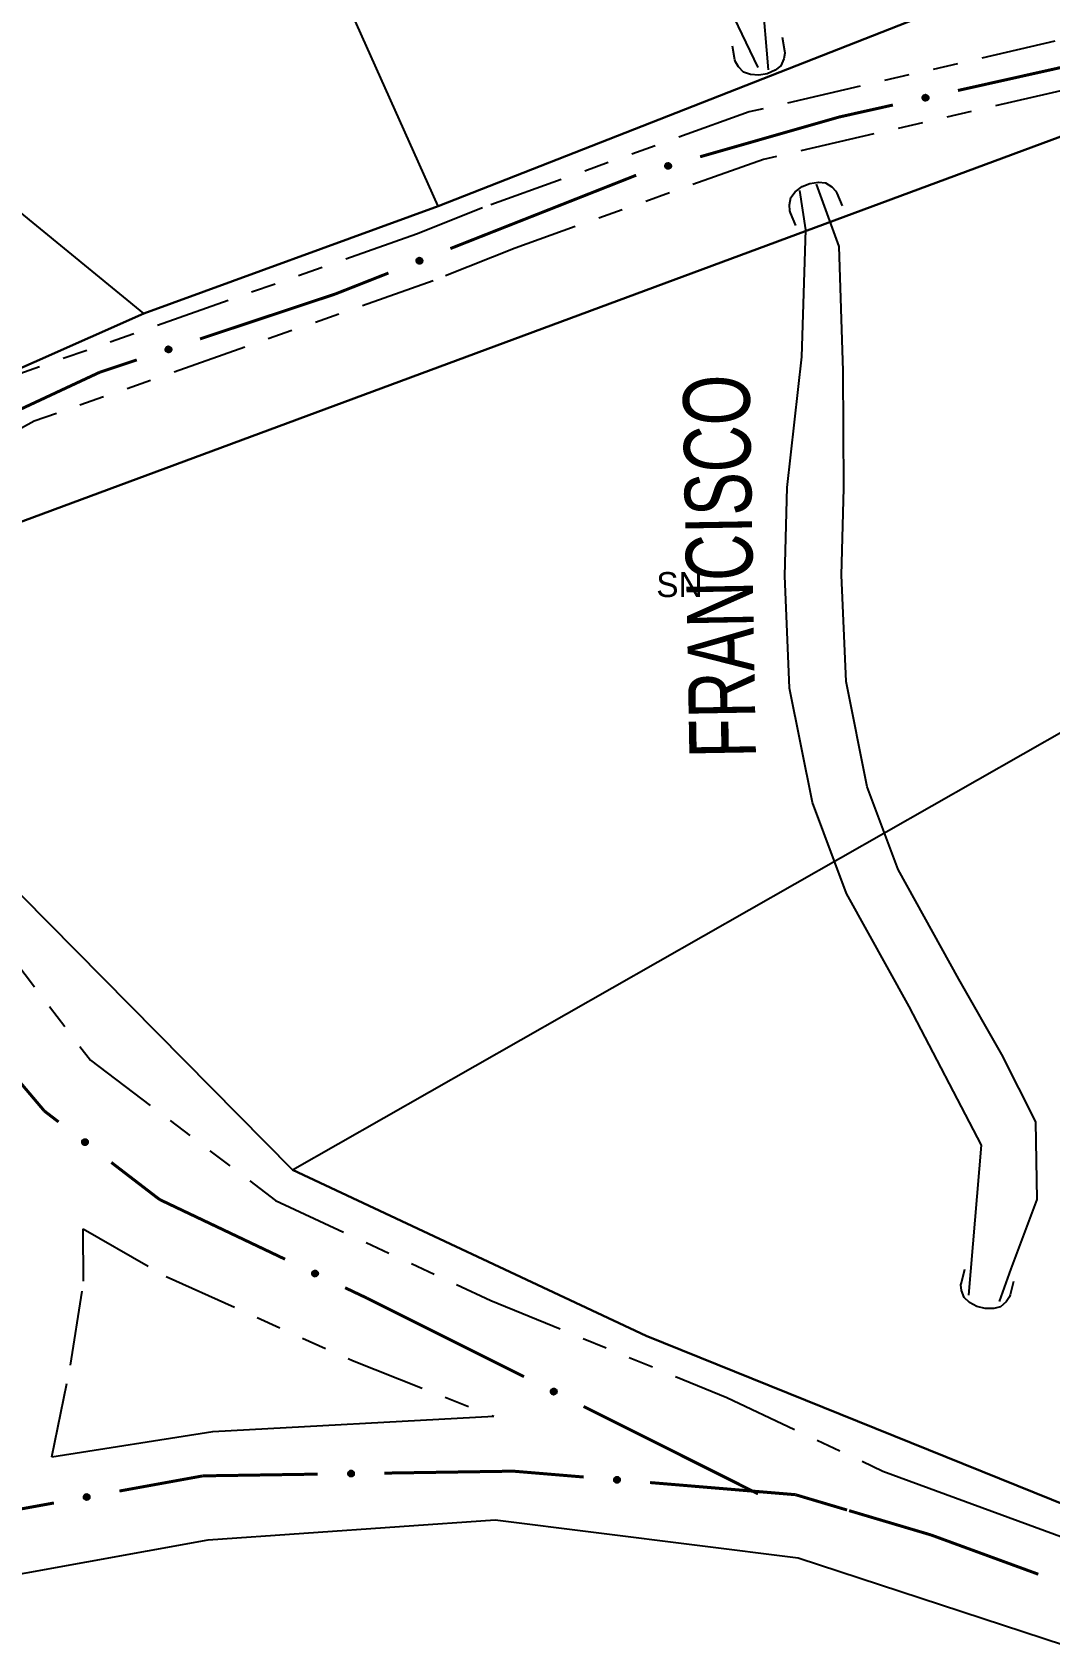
# Model space of a CAD drawing. Extents: x 207981 to 210201, y 4876477 to 4878908.
# Drawn here: x 208442.8 to 208503.9, y 4877543.8 to 4877640.5 of the extents above; entities that cross this region are included whole.
import ezdxf
from ezdxf.enums import TextEntityAlignment as Align

# ---------------------------------------------------------------- set-up
doc = ezdxf.new("R2010")
doc.units = 0
doc.header["$LTSCALE"] = 1.5
doc.header["$MEASUREMENT"] = 0
doc.linetypes.add('TRACO_25', pattern=[8, 3, -1, 1, -1, 1, -1])
for name, color, linetype in [('CD_MALHA_LOTES', 7, 'CONTINUOUS'), ('HD-CURSO-PERENE', 170, 'CONTINUOUS'), ('HD-TXT-PERENE', 170, 'CONTINUOUS'), ('RU-QUADRA', 210, 'CONTINUOUS'), ('SV-EIXO-ROD-ESTR', 7, 'CONTINUOUS'), ('SV-EIXO-RUA-N-PAV', 6, 'CONTINUOUS'), ('SV-EIXO-RUA-PAV', 20, 'CONTINUOUS'), ('SV-EST-MUNIC-PAV', 20, 'CONTINUOUS'), ('SV-PONTE-BUEIRO', 251, 'CONTINUOUS'), ('SV-RUA-NAO-PAV', 7, 'CONTINUOUS'), ('SV-RUA-PAVIM', 7, 'CONTINUOUS'), ('Th_NmrPort', 1, 'CONTINUOUS')]:
    doc.layers.add(name, color=color, linetype=linetype)
doc.styles.add('ARIAL', font='ARIAL.SHX')

# ---------------------------------------------------------------- blocks, each defined once
blk = doc.blocks.new('COD119', base_point=(208492.955786, 4877428.114273))
at = {"layer": 'SV-PONTE-BUEIRO'}
blk.add_lwpolyline([(208491.445786, 4877426.114273), (208491.445786, 4877426.947607), (208491.445786, 4877427.072607), (208491.57162, 4877427.40594), (208491.823286, 4877427.78094), (208492.200786, 4877427.989273), (208492.70412, 4877428.114273), (208493.207453, 4877428.114273), (208493.710786, 4877427.989273), (208494.088286, 4877427.78094), (208494.339953, 4877427.40594), (208494.465786, 4877427.072607), (208494.465786, 4877426.947607), (208494.465786, 4877426.114273)], dxfattribs=at)

msp = doc.modelspace()

# ---------------------------------------------------------------- linework, layer by layer
at = {"layer": 'CD_MALHA_LOTES', "linetype": 'Continuous', "flags": 128}
for points in [[(208467.17, 4877630.09), (208443.48, 4877682.94)], [(208449.48, 4877623.65), (208398.13, 4877665.7)], [(208500.97, 4877643.36), (208467.17, 4877630.09)], [(208425.87, 4877605.13), (208509.07, 4877635.94)], [(208467.17, 4877630.09), (208449.48, 4877623.65)], [(208449.48, 4877623.65), (208439.66, 4877619.3)], [(208458.4, 4877572.23), (208521.51, 4877608.13)], [(208458.4, 4877572.23), (208425.87, 4877605.13)], [(208563.44, 4877522.13), (208551.91, 4877530.11), (208524.21, 4877544.29), (208479.66, 4877562.25), (208458.4, 4877572.23)]]:
    msp.add_lwpolyline(points, dxfattribs=at)
at = {"layer": 'HD-CURSO-PERENE', "linetype": 'Continuous'}
for points in [[(208487.012223, 4877638.289724, 2.237028), (208486.637392, 4877642.787687, 2.237028), (208486.431262, 4877649.876282, 2.237028), (208484.888809, 4877659.478642, 2.237028), (208483.078345, 4877664.348758, 2.237028), (208482.931681, 4877671.156032, 2.237028), (208486.350329, 4877676.357474, 2.237028), (208488.244403, 4877681.224498, 2.237028), (208491.378656, 4877687.750842, 2.237028), (208494.900674, 4877692.477328, 2.237028), (208496.469706, 4877697.292367, 2.237028), (208497.404786, 4877703.305089, 2.237028), (208495.998433, 4877711.30634, 2.237028), (208491.209117, 4877716.208875, 2.237028), (208483.557323, 4877718.766673, 2.237028), (208478.64919, 4877722.742397, 2.237028), (208479.99039, 4877727.931536, 2.237028), (208484.520432, 4877731.662794, 2.237028), (208490.131705, 4877734.674586, 2.237028), (208496.443462, 4877737.740587, 2.237028), (208502.145613, 4877742.104534, 2.237028), (208507.19597, 4877746.614801, 2.237028)], [(208486.387506, 4877638.414667, 2.237028), (208484.013581, 4877643.412404, 2.237028)], [(208499.042189, 4877564.689464, 2.361965), (208499.811635, 4877573.715323, 2.361965), (208495.458999, 4877582.039082, 2.361965), (208491.699042, 4877588.824856, 2.361965), (208489.653698, 4877594.286485, 2.361965), (208488.277807, 4877601.140315, 2.361965), (208487.992774, 4877607.904151, 2.361965), (208488.133816, 4877613.196298, 2.361965), (208489.011317, 4877621.047533, 2.361965), (208489.261204, 4877628.669081, 2.361965), (208488.886374, 4877631.043006, 2.361965)], [(208500.886554, 4877564.320591, 2.361965), (208501.600724, 4877566.278859, 2.361965), (208503.148936, 4877570.434586, 2.361965), (208503.079618, 4877575.115887, 2.361965), (208501.03033, 4877579.153463, 2.361965), (208498.448029, 4877583.668178, 2.361965), (208494.798604, 4877590.254468, 2.361965), (208492.937397, 4877595.224403, 2.361965), (208491.667657, 4877601.549457, 2.361965), (208491.398755, 4877607.930498, 2.361965), (208491.538196, 4877613.162581, 2.361965), (208491.49011, 4877620.195708, 2.361965), (208491.260299, 4877627.669534, 2.361965), (208489.885921, 4877631.417836, 2.361965)]]:
    msp.add_polyline3d(points, dxfattribs=at)
at = {"layer": 'RU-QUADRA', "linetype": 'Continuous', "flags": 128}
msp.add_lwpolyline([(208508.32, 4877692.61), (208480.88, 4877684.81), (208443.48, 4877682.94), (208398.13, 4877665.7), (208389.74, 4877660.9), (208379.69, 4877655.58), (208371.22, 4877650.48), (208388.46, 4877635.64), (208419.12, 4877609.71), (208428.56, 4877614.2), (208439.66, 4877619.3), (208449.48, 4877623.65), (208467.17, 4877630.09), (208500.97, 4877643.36), (208530.95, 4877654.9)], dxfattribs=at)
msp.add_lwpolyline([(208618.18, 4877475.48), (208635.44, 4877477.11), (208648.18, 4877544.27), (208646.39, 4877555.96), (208641.59, 4877567.06), (208635.59, 4877580.62), (208624.35, 4877606.93), (208621.05, 4877614.28), (208588.82, 4877691.63), (208551.72, 4877661.8), (208538.22, 4877651.23), (208526.98, 4877642.39), (208516.26, 4877638.49), (208509.07, 4877635.94), (208425.87, 4877605.13), (208458.4, 4877572.23), (208479.66, 4877562.25), (208524.21, 4877544.29), (208551.91, 4877530.11), (208563.44, 4877522.13), (208579.84, 4877509.83)], close=True, dxfattribs=at)
at = {"layer": 'SV-EIXO-ROD-ESTR', "const_width": 0.18}
for points in [[(208496.779725, 4877550.297454), (208491.849611, 4877551.760987)], [(208497.584774, 4877550.002902), (208496.779725, 4877550.297454)], [(208503.219462, 4877547.941279), (208497.584774, 4877550.002902)]]:
    msp.add_lwpolyline(points, dxfattribs=at)
at = {"layer": 'SV-EIXO-RUA-N-PAV', "const_width": 0.18}
for points in [[(208505.662467, 4877638.662402), (208498.390898, 4877637.039563)], [(208491.558971, 4877635.514841), (208491.264776, 4877635.449184)], [(208494.48694, 4877636.168293), (208491.558971, 4877635.514841)], [(208491.264776, 4877635.449184), (208482.900895, 4877633.059503)], [(208479.058011, 4877631.951153), (208467.895466, 4877627.546883)], [(208464.174618, 4877626.078793), (208461.383981, 4877624.977726)], [(208461.383981, 4877624.977726), (208460.986369, 4877624.820845)], [(208460.986369, 4877624.820845), (208452.850181, 4877622.120625)], [(208446.835848, 4877620.124602), (208438.07931, 4877616.038218)], [(208447.1556, 4877620.23072), (208446.835848, 4877620.124602)], [(208449.053793, 4877620.860689), (208447.1556, 4877620.23072)], [(208436.436184, 4877584.093959), (208442.900355, 4877576.464117)], [(208442.900355, 4877576.464117), (208443.499044, 4877575.757468)], [(208443.499044, 4877575.757468), (208444.350757, 4877575.103474)], [(208447.523358, 4877572.66737), (208449.902808, 4877570.840292)], [(208449.902808, 4877570.840292), (208450.419823, 4877570.443299)], [(208450.419823, 4877570.443299), (208457.959796, 4877566.859945)], [(208461.572559, 4877565.142988), (208462.47575, 4877564.713749)], [(208462.47575, 4877564.713749), (208462.901942, 4877564.511203)], [(208462.901942, 4877564.511203), (208472.318585, 4877559.802881)], [(208475.896293, 4877558.014027), (208485.734993, 4877553.094677)], [(208485.734993, 4877553.094677), (208486.383155, 4877552.770596)]]:
    msp.add_lwpolyline(points, dxfattribs=at)
at = {"layer": 'SV-EIXO-RUA-N-PAV'}
for points in [[(208496.603127, 4877636.527787), (208496.577494, 4877636.486133), (208496.546947, 4877636.455576), (208496.514133, 4877636.437422), (208496.480954, 4877636.428942), (208496.446032, 4877636.424089), (208496.409745, 4877636.426964), (208496.370177, 4877636.439076), (208496.328212, 4877636.464496), (208496.298966, 4877636.497846), (208496.279447, 4877636.529064), (208496.268612, 4877636.563152), (208496.264466, 4877636.597156), (208496.268699, 4877636.63475), (208496.281365, 4877636.674729), (208496.307947, 4877636.716308), (208496.3381, 4877636.74606), (208496.3703, 4877636.762785), (208496.404639, 4877636.773461), (208496.44035, 4877636.777988), (208496.475955, 4877636.774961), (208496.516184, 4877636.762136), (208496.556874, 4877636.735356), (208496.586892, 4877636.70562), (208496.604065, 4877636.673663), (208496.613815, 4877636.63962), (208496.619108, 4877636.604653), (208496.617737, 4877636.568056), (208496.603127, 4877636.527787)], [(208481.146241, 4877632.443688), (208481.123097, 4877632.400602), (208481.094396, 4877632.368305), (208481.062704, 4877632.348257), (208481.030079, 4877632.337844), (208480.995503, 4877632.330949), (208480.959109, 4877632.33169), (208480.918898, 4877632.341459), (208480.875515, 4877632.364372), (208480.844361, 4877632.395948), (208480.823044, 4877632.425967), (208480.810227, 4877632.459361), (208480.804093, 4877632.493062), (208480.806112, 4877632.530841), (208480.81641, 4877632.571494), (208480.840505, 4877632.61456), (208480.868861, 4877632.646031), (208480.900024, 4877632.664617), (208480.933677, 4877632.67729), (208480.969061, 4877632.683906), (208481.004782, 4877632.682973), (208481.045695, 4877632.672531), (208481.087886, 4877632.648185), (208481.119597, 4877632.620262), (208481.138616, 4877632.589369), (208481.150347, 4877632.555956), (208481.157683, 4877632.52136), (208481.158462, 4877632.484745), (208481.146241, 4877632.443688)], [(208466.209097, 4877626.763174), (208466.190258, 4877626.71804), (208466.164837, 4877626.683101), (208466.135247, 4877626.660063), (208466.103791, 4877626.646524), (208466.07005, 4877626.636296), (208466.033757, 4877626.63349), (208465.992786, 4877626.639298), (208465.947378, 4877626.657879), (208465.913299, 4877626.686272), (208465.88916, 4877626.714073), (208465.873153, 4877626.746061), (208465.863767, 4877626.779005), (208465.862099, 4877626.8168), (208465.86839, 4877626.858263), (208465.888179, 4877626.903471), (208465.913336, 4877626.937552), (208465.942541, 4877626.959084), (208465.974801, 4877626.974973), (208466.009373, 4877626.985002), (208466.045015, 4877626.987551), (208466.08675, 4877626.981141), (208466.131111, 4877626.961019), (208466.16539, 4877626.936316), (208466.187326, 4877626.90742), (208466.202254, 4877626.875308), (208466.212923, 4877626.841591), (208466.217263, 4877626.805226), (208466.209097, 4877626.763174)], [(208451.123028, 4877621.431437), (208451.101719, 4877621.387414), (208451.074404, 4877621.353936), (208451.043585, 4877621.332571), (208451.011428, 4877621.320793), (208450.977173, 4877621.312448), (208450.94078, 4877621.311655), (208450.900193, 4877621.319721), (208450.855883, 4877621.340786), (208450.823427, 4877621.371022), (208450.800864, 4877621.400116), (208450.786651, 4877621.43294), (208450.779103, 4877621.466353), (208450.779529, 4877621.504183), (208450.788105, 4877621.545234), (208450.810365, 4877621.589278), (208450.837369, 4877621.621915), (208450.867721, 4877621.641798), (208450.900811, 4877621.655877), (208450.935885, 4877621.663977), (208450.971613, 4877621.66455), (208451.01293, 4877621.655841), (208451.056109, 4877621.633294), (208451.088969, 4877621.606732), (208451.109272, 4877621.576667), (208451.1224, 4877621.543778), (208451.131187, 4877621.509522), (208451.133508, 4877621.472972), (208451.123028, 4877621.431437)], [(208445.890139, 4877574.060238), (208445.938536, 4877574.067292), (208445.981573, 4877574.063458), (208446.016548, 4877574.049929), (208446.044337, 4877574.029915), (208446.070461, 4877574.006237), (208446.091532, 4877573.976555), (208446.107621, 4877573.93843), (208446.115038, 4877573.889931), (208446.108213, 4877573.846101), (208446.096783, 4877573.811102), (208446.077582, 4877573.780924), (208446.054156, 4877573.755932), (208446.022599, 4877573.735064), (208445.983804, 4877573.719137), (208445.934856, 4877573.712859), (208445.892689, 4877573.716907), (208445.859203, 4877573.730881), (208445.828986, 4877573.750377), (208445.802606, 4877573.774869), (208445.78209, 4877573.804126), (208445.766124, 4877573.843215), (208445.760568, 4877573.891609), (208445.764125, 4877573.933712), (208445.777626, 4877573.967385), (208445.797489, 4877573.996702), (208445.820919, 4877574.023192), (208445.849875, 4877574.045615), (208445.890139, 4877574.060238)], [(208459.683658, 4877566.162564), (208459.729501, 4877566.179606), (208459.772386, 4877566.184878), (208459.80942, 4877566.178981), (208459.840786, 4877566.165237), (208459.871293, 4877566.147561), (208459.898118, 4877566.122954), (208459.921841, 4877566.089049), (208459.939259, 4877566.043182), (208459.941773, 4877565.998896), (208459.937934, 4877565.962279), (208459.925485, 4877565.928746), (208459.907818, 4877565.899399), (208459.881336, 4877565.87238), (208459.846742, 4877565.848674), (208459.800197, 4877565.832275), (208459.758118, 4877565.827395), (208459.722447, 4877565.834039), (208459.688815, 4877565.846768), (208459.657887, 4877565.865187), (208459.631694, 4877565.889493), (208459.607889, 4877565.924367), (208459.592312, 4877565.970521), (208459.586965, 4877566.012434), (208459.593107, 4877566.048189), (208459.606384, 4877566.081018), (208459.623741, 4877566.111831), (208459.647353, 4877566.139826), (208459.683658, 4877566.162564)], [(208474.028157, 4877559.071169), (208474.074332, 4877559.087291), (208474.117313, 4877559.091705), (208474.154222, 4877559.085068), (208474.185308, 4877559.070699), (208474.215454, 4877559.052417), (208474.241782, 4877559.027279), (208474.264822, 4877558.992906), (208474.28132, 4877558.9467), (208474.282948, 4877558.902373), (208474.278377, 4877558.86584), (208474.265261, 4877558.832563), (208474.24701, 4877558.803574), (208474.219994, 4877558.77709), (208474.184932, 4877558.754081), (208474.138069, 4877558.738616), (208474.095901, 4877558.734578), (208474.06037, 4877558.741935), (208474.026999, 4877558.755333), (208473.996445, 4877558.774367), (208473.970744, 4877558.799191), (208473.947641, 4877558.834535), (208473.93299, 4877558.880991), (208473.928482, 4877558.923003), (208473.935338, 4877558.958628), (208473.949268, 4877558.991185), (208473.967237, 4877559.021644), (208473.991405, 4877559.049161), (208474.028157, 4877559.071169)]]:
    msp.add_lwpolyline(points, close=True, dxfattribs=at)
for points in [[(208496.586892, 4877636.70562), (208496.264466, 4877636.597156)], [(208496.604065, 4877636.673663), (208496.268612, 4877636.563152)], [(208496.556874, 4877636.735356), (208496.268699, 4877636.63475)], [(208496.591924, 4877636.689636), (208496.269375, 4877636.581301)], [(208496.569547, 4877636.720993), (208496.27097, 4877636.618007)], [(208496.60631, 4877636.656497), (208496.275177, 4877636.549042)], [(208496.533115, 4877636.746416), (208496.277892, 4877636.655902)], [(208496.613815, 4877636.63962), (208496.279447, 4877636.529064)], [(208496.516184, 4877636.762136), (208496.281365, 4877636.674729)], [(208496.613003, 4877636.620242), (208496.29445, 4877636.512798)], [(208496.619108, 4877636.604653), (208496.298966, 4877636.497846)], [(208496.491213, 4877636.765027), (208496.302126, 4877636.697661)], [(208496.475955, 4877636.774961), (208496.307947, 4877636.716308)], [(208496.613775, 4877636.585462), (208496.318159, 4877636.481739)], [(208496.617737, 4877636.568056), (208496.328212, 4877636.464496)], [(208496.454055, 4877636.774909), (208496.329179, 4877636.733059)], [(208496.44035, 4877636.777988), (208496.3381, 4877636.74606)], [(208496.60922, 4877636.549493), (208496.352224, 4877636.454389)], [(208496.603127, 4877636.527787), (208496.370177, 4877636.439076)], [(208496.588243, 4877636.505665), (208496.397087, 4877636.435042)], [(208496.577494, 4877636.486133), (208496.409745, 4877636.426964)], [(208496.560156, 4877636.468639), (208496.436314, 4877636.428417)], [(208496.546947, 4877636.455576), (208496.446032, 4877636.424089)], [(208481.119597, 4877632.620262), (208480.804093, 4877632.493062)], [(208481.087886, 4877632.648185), (208480.806112, 4877632.530841)], [(208481.10138, 4877632.634591), (208480.809361, 4877632.51426)], [(208481.125559, 4877632.604602), (208480.809924, 4877632.477523)], [(208481.138616, 4877632.589369), (208480.810227, 4877632.459361)], [(208481.063519, 4877632.657832), (208480.814047, 4877632.552496)], [(208481.045695, 4877632.672531), (208480.81641, 4877632.571494)], [(208481.141865, 4877632.572363), (208480.817608, 4877632.44566)], [(208481.150347, 4877632.555956), (208480.823044, 4877632.425967)], [(208481.020597, 4877632.673951), (208480.835789, 4877632.595605)], [(208481.150674, 4877632.536564), (208480.838976, 4877632.41061)], [(208481.004782, 4877632.682973), (208480.840505, 4877632.61456)], [(208481.157683, 4877632.52136), (208480.844361, 4877632.395948)], [(208480.982923, 4877632.681636), (208480.860718, 4877632.632529)], [(208481.153486, 4877632.501889), (208480.864466, 4877632.380996)], [(208480.969061, 4877632.683906), (208480.868861, 4877632.646031)], [(208481.158462, 4877632.484745), (208480.875515, 4877632.364372)], [(208481.151049, 4877632.465715), (208480.900078, 4877632.355692)], [(208481.146241, 4877632.443688), (208480.918898, 4877632.341459)], [(208481.132681, 4877632.420731), (208480.945999, 4877632.339011)], [(208481.123097, 4877632.400602), (208480.959109, 4877632.33169)], [(208481.106815, 4877632.38212), (208480.985547, 4877632.3347)], [(208481.094396, 4877632.368305), (208480.995503, 4877632.330949)], [(208466.131111, 4877626.961019), (208465.862099, 4877626.8168)], [(208466.16539, 4877626.936316), (208465.863767, 4877626.779005)], [(208466.145864, 4877626.948802), (208465.866947, 4877626.800614)], [(208466.10592, 4877626.968248), (208465.867889, 4877626.839125)], [(208466.08675, 4877626.981141), (208465.86839, 4877626.858263)], [(208466.172847, 4877626.92131), (208465.871083, 4877626.764107)], [(208466.187326, 4877626.90742), (208465.873153, 4877626.746061)], [(208466.061633, 4877626.980112), (208465.885331, 4877626.884146)], [(208466.045015, 4877626.987551), (208465.888179, 4877626.903471)], [(208466.02339, 4877626.984092), (208465.906546, 4877626.923321)], [(208466.009373, 4877626.985002), (208465.913336, 4877626.937552)], [(208466.192215, 4877626.890812), (208465.881833, 4877626.733143)], [(208466.202254, 4877626.875308), (208465.88916, 4877626.714073)], [(208466.204468, 4877626.85604), (208465.906511, 4877626.70034)], [(208466.212923, 4877626.841591), (208465.913299, 4877626.686272)], [(208466.210641, 4877626.821804), (208465.934764, 4877626.673348)], [(208466.217263, 4877626.805226), (208465.947378, 4877626.657879)], [(208466.211738, 4877626.785564), (208465.97267, 4877626.651632)], [(208466.209097, 4877626.763174), (208465.992786, 4877626.639298)], [(208466.197836, 4877626.739006), (208466.019997, 4877626.6395)], [(208466.190258, 4877626.71804), (208466.033757, 4877626.63349)], [(208466.175852, 4877626.69806), (208466.059777, 4877626.63906)], [(208466.164837, 4877626.683101), (208466.07005, 4877626.636296)], [(208451.088969, 4877621.606732), (208450.779103, 4877621.466353)], [(208451.056109, 4877621.633294), (208450.779529, 4877621.504183)], [(208451.070164, 4877621.62028), (208450.783474, 4877621.487754)], [(208451.095584, 4877621.591336), (208450.785583, 4877621.451074)], [(208451.031357, 4877621.641906), (208450.786545, 4877621.526153)], [(208451.109272, 4877621.576667), (208450.786651, 4877621.43294)], [(208451.01293, 4877621.655841), (208450.788105, 4877621.545234)], [(208451.113235, 4877621.559814), (208450.794604, 4877621.419562)], [(208451.1224, 4877621.543778), (208450.800864, 4877621.400116)], [(208450.987794, 4877621.656203), (208450.806451, 4877621.57014)], [(208450.971613, 4877621.66455), (208450.810365, 4877621.589278)], [(208451.123544, 4877621.524417), (208450.817428, 4877621.385444)], [(208451.131187, 4877621.509522), (208450.823427, 4877621.371022)], [(208450.94983, 4877621.662293), (208450.829802, 4877621.608082)], [(208450.935885, 4877621.663977), (208450.837369, 4877621.621915)], [(208451.127814, 4877621.489892), (208450.844144, 4877621.35693)], [(208451.133508, 4877621.472972), (208450.855883, 4877621.340786)], [(208451.126903, 4877621.453647), (208450.88079, 4877621.333149)], [(208451.123028, 4877621.431437), (208450.900193, 4877621.319721)], [(208451.110447, 4877621.407929), (208450.927373, 4877621.318417)], [(208451.101719, 4877621.387414), (208450.94078, 4877621.311655)], [(208451.086231, 4877621.368263), (208450.967068, 4877621.315776)], [(208451.074404, 4877621.353936), (208450.977173, 4877621.312448)], [(208445.760568, 4877573.891609), (208446.022599, 4877573.735064)], [(208445.763458, 4877573.910544), (208446.033987, 4877573.747546)], [(208445.764125, 4877573.933712), (208446.054156, 4877573.755932)], [(208445.766124, 4877573.843215), (208445.983804, 4877573.719137)], [(208445.767323, 4877573.866287), (208446.000475, 4877573.728549)], [(208445.77316, 4877573.947825), (208446.06317, 4877573.769868)], [(208445.777626, 4877573.967385), (208446.077582, 4877573.780924)], [(208445.779924, 4877573.822204), (208445.952894, 4877573.720354)], [(208445.78209, 4877573.804126), (208445.934856, 4877573.712859)], [(208445.789355, 4877573.980119), (208446.084197, 4877573.795012)], [(208445.796177, 4877573.787358), (208445.908386, 4877573.718402)], [(208445.797489, 4877573.996702), (208446.096783, 4877573.811102)], [(208445.802606, 4877573.774869), (208445.892689, 4877573.716907)], [(208445.812875, 4877574.008509), (208446.099638, 4877573.833046)], [(208445.820919, 4877574.023192), (208446.108213, 4877573.846101)], [(208445.839062, 4877574.031411), (208446.108258, 4877573.871157)], [(208445.849875, 4877574.045615), (208446.115038, 4877573.889931)], [(208445.869579, 4877574.050988), (208446.107388, 4877573.914835)], [(208445.890139, 4877574.060238), (208446.107621, 4877573.93843)], [(208445.916657, 4877574.063009), (208446.093454, 4877573.961662)], [(208445.938536, 4877574.067292), (208446.091532, 4877573.976555)], [(208445.963079, 4877574.065212), (208446.073374, 4877573.996005)], [(208445.981573, 4877574.063458), (208446.070461, 4877574.006237)], [(208459.586965, 4877566.012434), (208459.907818, 4877565.899399)], [(208459.591169, 4877565.989641), (208459.889855, 4877565.886972)], [(208459.592312, 4877565.970521), (208459.881336, 4877565.87238)], [(208459.592841, 4877566.028127), (208459.91371, 4877565.914915)], [(208459.593107, 4877566.048189), (208459.925485, 4877565.928746)], [(208459.601907, 4877566.063099), (208459.929, 4877565.943907)], [(208459.606384, 4877566.081018), (208459.937934, 4877565.962279)], [(208459.618954, 4877566.095788), (208459.936126, 4877565.984333)], [(208459.623741, 4877566.111831), (208459.941773, 4877565.998896)], [(208459.639758, 4877566.12367), (208459.936565, 4877566.023405)], [(208459.647353, 4877566.139826), (208459.939259, 4877566.043182)], [(208459.665493, 4877566.14921), (208459.926559, 4877566.065929)], [(208459.683658, 4877566.162564), (208459.921841, 4877566.089049)], [(208459.709006, 4877566.170832), (208459.903119, 4877566.108796)], [(208459.729501, 4877566.179606), (208459.898118, 4877566.122954)], [(208459.753934, 4877566.182717), (208459.876286, 4877566.138167)], [(208459.772386, 4877566.184878), (208459.871293, 4877566.147561)], [(208459.604225, 4877565.947177), (208459.86107, 4877565.861371)], [(208459.607889, 4877565.924367), (208459.846742, 4877565.848674)], [(208459.625787, 4877565.906715), (208459.816263, 4877565.843385)], [(208459.631694, 4877565.889493), (208459.800197, 4877565.832275)], [(208459.648983, 4877565.876051), (208459.773153, 4877565.832147)], [(208459.657887, 4877565.865187), (208459.758118, 4877565.827395)], [(208473.928482, 4877558.923003), (208474.24701, 4877558.803574)], [(208473.932229, 4877558.90013), (208474.228802, 4877558.791509)], [(208473.93299, 4877558.880991), (208474.219994, 4877558.77709)], [(208473.93467, 4877558.938575), (208474.253212, 4877558.818969)], [(208473.935338, 4877558.958628), (208474.265261, 4877558.832563)], [(208473.944434, 4877558.973358), (208474.269078, 4877558.84765)], [(208473.944434, 4877558.857414), (208474.199511, 4877558.766489)], [(208473.947641, 4877558.834535), (208474.184932, 4877558.754081)], [(208473.949268, 4877558.991185), (208474.278377, 4877558.86584)], [(208473.96213, 4877559.005701), (208474.277011, 4877558.887926)], [(208473.965182, 4877558.816528), (208474.154354, 4877558.749403)], [(208473.967237, 4877559.021644), (208474.282948, 4877558.902373)], [(208473.970744, 4877558.799191), (208474.138069, 4877558.738616)], [(208473.983489, 4877559.033161), (208474.278231, 4877558.926981)], [(208473.98776, 4877558.785407), (208474.111027, 4877558.739029)], [(208473.991405, 4877559.049161), (208474.28132, 4877558.9467)], [(208473.996445, 4877558.774367), (208474.095901, 4877558.734578)], [(208474.009729, 4877559.058181), (208474.269078, 4877558.969697)], [(208474.028157, 4877559.071169), (208474.264822, 4877558.992906)], [(208474.053665, 4877559.078929), (208474.246499, 4877559.013023)], [(208474.074332, 4877559.087291), (208474.241782, 4877559.027279)], [(208474.098823, 4877559.089913), (208474.220259, 4877559.042925)], [(208474.117313, 4877559.091705), (208474.215454, 4877559.052417)]]:
    msp.add_lwpolyline(points, dxfattribs=at)
at = {"layer": 'SV-EIXO-RUA-PAV', "const_width": 0.18}
for points in [[(208453.023094, 4877553.847459), (208448.008258, 4877552.93567)], [(208453.925939, 4877553.861132), (208453.023094, 4877553.847459)], [(208459.92525, 4877553.952033), (208453.925939, 4877553.861132)], [(208471.67367, 4877554.130043), (208463.924791, 4877554.012633)], [(208471.923038, 4877554.109264), (208471.67367, 4877554.130043)], [(208475.909221, 4877553.777082), (208471.923038, 4877554.109264)], [(208488.628739, 4877552.717121), (208479.895404, 4877553.444899)], [(208488.855358, 4877552.649848), (208488.628739, 4877552.717121)], [(208491.731313, 4877551.796104), (208488.855358, 4877552.649848)], [(208444.072779, 4877552.220128), (208435.21795, 4877550.610159)]]:
    msp.add_lwpolyline(points, dxfattribs=at)
at = {"layer": 'SV-EIXO-RUA-PAV'}
for points in [[(208462.070353, 4877553.874442), (208462.036798, 4877553.838859), (208462.000683, 4877553.81514), (208461.964867, 4877553.804026), (208461.930657, 4877553.802457), (208461.895478, 4877553.804794), (208461.860529, 4877553.814976), (208461.824244, 4877553.834869), (208461.788314, 4877553.868278), (208461.766446, 4877553.906871), (208461.753672, 4877553.941402), (208461.749982, 4877553.97698), (208461.752825, 4877554.011117), (208461.764602, 4877554.04707), (208461.78512, 4877554.083645), (208461.819589, 4877554.118961), (208461.855155, 4877554.141972), (208461.89008, 4877554.151813), (208461.925871, 4877554.155295), (208461.961758, 4877554.152479), (208461.996006, 4877554.142286), (208462.032794, 4877554.121561), (208462.067201, 4877554.087079), (208462.090557, 4877554.051868), (208462.100885, 4877554.017091), (208462.10352, 4877553.981777), (208462.101605, 4877553.946464), (208462.092833, 4877553.910907), (208462.070353, 4877553.874442)], [(208478.036355, 4877553.489358), (208477.99947, 4877553.45724), (208477.961202, 4877553.437179), (208477.924468, 4877553.429634), (208477.890269, 4877553.43143), (208477.855489, 4877553.437208), (208477.821709, 4877553.45077), (208477.78755, 4877553.474128), (208477.755072, 4877553.510902), (208477.737098, 4877553.551455), (208477.727773, 4877553.587072), (208477.727593, 4877553.622841), (208477.733773, 4877553.656534), (208477.749021, 4877553.691157), (208477.773029, 4877553.725542), (208477.810797, 4877553.757305), (208477.848449, 4877553.776716), (208477.884171, 4877553.783081), (208477.920132, 4877553.783034), (208477.955569, 4877553.77671), (208477.988652, 4877553.763206), (208478.023228, 4877553.73897), (208478.054085, 4877553.701278), (208478.073873, 4877553.663946), (208478.080738, 4877553.628322), (208478.079895, 4877553.59292), (208478.074524, 4877553.557965), (208478.062305, 4877553.523441), (208478.036355, 4877553.489358)], [(208446.201573, 4877552.495297), (208446.174307, 4877552.454694), (208446.14257, 4877552.425374), (208446.109061, 4877552.408538), (208446.075571, 4877552.401382), (208446.040484, 4877552.39792), (208446.00434, 4877552.402233), (208445.965284, 4877552.415907), (208445.924362, 4877552.442974), (208445.896463, 4877552.477459), (208445.878199, 4877552.509428), (208445.868727, 4877552.54392), (208445.865934, 4877552.578061), (208445.871657, 4877552.615458), (208445.8859, 4877552.654902), (208445.914112, 4877552.695392), (208445.945424, 4877552.723923), (208445.978263, 4877552.739356), (208446.012999, 4877552.74866), (208446.048862, 4877552.751766), (208446.084318, 4877552.747327), (208446.124006, 4877552.732914), (208446.1636, 4877552.704539), (208446.192414, 4877552.673635), (208446.208304, 4877552.641021), (208446.216694, 4877552.606617), (208446.220594, 4877552.571468), (208446.217771, 4877552.534954), (208446.201573, 4877552.495297)]]:
    msp.add_lwpolyline(points, close=True, dxfattribs=at)
for points in [[(208462.100885, 4877554.017091), (208461.749982, 4877553.97698)], [(208462.090557, 4877554.051868), (208461.752825, 4877554.011117)], [(208462.099598, 4877553.999826), (208461.753546, 4877553.96183)], [(208462.10352, 4877553.981777), (208461.753672, 4877553.941402)], [(208462.092239, 4877554.035196), (208461.754414, 4877553.994596)], [(208462.076694, 4877554.070442), (208461.763427, 4877554.030214)], [(208462.067201, 4877554.087079), (208461.764602, 4877554.04707)], [(208462.098792, 4877553.962967), (208461.76506, 4877553.922429)], [(208462.101605, 4877553.946464), (208461.766446, 4877553.906871)], [(208462.046181, 4877554.102732), (208461.777897, 4877554.065915)], [(208462.092487, 4877553.928755), (208461.78197, 4877553.887204)], [(208462.032794, 4877554.121561), (208461.78512, 4877554.083645)], [(208462.092833, 4877553.910907), (208461.788314, 4877553.868278)], [(208462.080725, 4877553.89446), (208461.809774, 4877553.853508)], [(208462.00893, 4877554.129461), (208461.810105, 4877554.101884)], [(208461.996006, 4877554.142286), (208461.819589, 4877554.118961)], [(208462.070353, 4877553.874442), (208461.824244, 4877553.834869)], [(208461.974552, 4877554.146681), (208461.84378, 4877554.131053)], [(208462.051288, 4877553.855803), (208461.849775, 4877553.825456)], [(208461.961758, 4877554.152479), (208461.855155, 4877554.141972)], [(208462.036798, 4877553.838859), (208461.860529, 4877553.814976)], [(208462.016269, 4877553.825249), (208461.88684, 4877553.811006)], [(208462.000683, 4877553.81514), (208461.895478, 4877553.804794)], [(208478.080738, 4877553.628322), (208477.727593, 4877553.622841)], [(208478.079895, 4877553.59292), (208477.727773, 4877553.587072)], [(208478.077764, 4877553.611267), (208477.729653, 4877553.607414)], [(208478.073911, 4877553.647189), (208477.733732, 4877553.639936)], [(208478.073873, 4877553.663946), (208477.733773, 4877553.656534)], [(208478.074524, 4877553.557965), (208477.737098, 4877553.551455)], [(208478.073344, 4877553.574665), (208477.737245, 4877553.567073)], [(208478.061899, 4877553.68379), (208477.746197, 4877553.674498)], [(208478.054085, 4877553.701278), (208477.749021, 4877553.691157)], [(208478.063712, 4877553.541237), (208477.750616, 4877553.530358)], [(208478.062305, 4877553.523441), (208477.755072, 4877553.510902)], [(208478.034703, 4877553.718919), (208477.764101, 4877553.708607)], [(208478.023228, 4877553.73897), (208477.773029, 4877553.725542)], [(208478.048641, 4877553.508261), (208477.77498, 4877553.494097)], [(208478.036355, 4877553.489358), (208477.78755, 4877553.474128)], [(208478.000255, 4877553.749174), (208477.799683, 4877553.741242)], [(208477.988652, 4877553.763206), (208477.810797, 4877553.757305)], [(208478.015552, 4877553.47268), (208477.812034, 4877553.462255)], [(208477.99947, 4877553.45724), (208477.821709, 4877553.45077)], [(208477.967732, 4877553.769685), (208477.836058, 4877553.766965)], [(208477.977704, 4877553.44571), (208477.847503, 4877553.444237)], [(208477.955569, 4877553.77671), (208477.848449, 4877553.776716)], [(208477.961202, 4877553.437179), (208477.855489, 4877553.437208)], [(208446.192414, 4877552.673635), (208445.865934, 4877552.578061)], [(208446.208304, 4877552.641021), (208445.868727, 4877552.54392)], [(208446.196807, 4877552.657464), (208445.87021, 4877552.562024)], [(208446.1636, 4877552.704539), (208445.871657, 4877552.615458)], [(208446.175693, 4877552.689684), (208445.873261, 4877552.598638)], [(208446.209866, 4877552.623779), (208445.874726, 4877552.529559)], [(208446.216694, 4877552.606617), (208445.878199, 4877552.509428)], [(208446.140299, 4877552.716535), (208445.881682, 4877552.636228)], [(208446.124006, 4877552.732914), (208445.8859, 4877552.654902)], [(208446.215114, 4877552.587287), (208445.892544, 4877552.492579)], [(208446.220594, 4877552.571468), (208445.896463, 4877552.477459)], [(208446.099169, 4877552.736794), (208445.907556, 4877552.676991)], [(208446.084318, 4877552.747327), (208445.914112, 4877552.695392)], [(208446.214503, 4877552.552504), (208445.915001, 4877552.460603)], [(208446.217771, 4877552.534954), (208445.924362, 4877552.442974)], [(208446.062433, 4877552.748145), (208445.935993, 4877552.711287)], [(208446.048862, 4877552.751766), (208445.945424, 4877552.723923)], [(208446.208523, 4877552.516744), (208445.947954, 4877552.431922)], [(208446.201573, 4877552.495297), (208445.965284, 4877552.415907)], [(208446.185822, 4877552.473784), (208445.992012, 4877552.410808)], [(208446.174307, 4877552.454694), (208446.00434, 4877552.402233)], [(208446.156287, 4877552.437902), (208446.030945, 4877552.402631)], [(208446.14257, 4877552.425374), (208446.040484, 4877552.39792)]]:
    msp.add_lwpolyline(points, dxfattribs=at)
at = {"layer": 'SV-EST-MUNIC-PAV', "linetype": 'Continuous'}
for points in [[(208493.888631, 4877554.134879, 3.611337), (208524.232193, 4877542.997049, 3.586349), (208551.865264, 4877528.443091, 3.536375), (208578.603387, 4877509.328386, 3.811236), (208595.069194, 4877495.309014, 3.886199), (208622.679323, 4877469.46642, 3.461412), (208626.166875, 4877466.223616, 3.461412)], [(208488.798557, 4877548.919543, 3.38645), (208508.466518, 4877542.478174, 3.236526), (208529.201463, 4877533.740371, 3.261513), (208548.57433, 4877522.866957, 3.561362), (208567.133716, 4877510.161539, 3.636324), (208587.046019, 4877493.609524, 3.811236), (208603.64416, 4877478.539679, 3.811236), (208634.446726, 4877450.713596, 3.961161), (208650.963619, 4877436.544347, 4.610834), (208670.829159, 4877423.170856, 5.310483), (208696.331345, 4877412.16054, 5.510382)]]:
    msp.add_polyline3d(points, dxfattribs=at)
at = {"layer": 'SV-RUA-NAO-PAV', "linetype": 'TRACO_25'}
for points in [[(208504.220426, 4877639.994686, 3.611337), (208485.85198, 4877635.755968, 3.236526), (208469.83, 4877629.99056, 3.236526), (208465.852806, 4877628.40388, 4.011136), (208441.681407, 4877619.900738, 4.011136), (208427.940464, 4877612.460562, 3.961161), (208420.232874, 4877608.535278, 4.16106), (208418.93134, 4877608.52757, 4.16106), (208397.968654, 4877624.948215, 4.310985), (208370.551014, 4877648.263925, 4.310985), (208368.973732, 4877649.878797, 3.711287)], [(208505.024817, 4877637.127779, 3.611337), (208486.702862, 4877632.899789, 3.236526), (208471.782292, 4877627.578906, 3.236526), (208466.859519, 4877625.604988, 4.011136), (208442.89057, 4877617.173065, 4.011136), (208429.323698, 4877609.827141, 3.961161)], [(208429.323698, 4877609.827141, 3.836224), (208424.497985, 4877607.08377, 3.836224), (208424.335613, 4877605.205563, 3.836224), (208424.95446, 4877602.556055, 3.836224), (208440.180599, 4877586.802276, 3.836224), (208446.26764, 4877578.803714, 3.836224), (208457.38869, 4877570.384426, 3.836224), (208470.320465, 4877564.378734, 3.836224), (208484.502517, 4877558.555656, 3.38645), (208493.888631, 4877554.134879, 3.38645)], [(208443.95058, 4877554.9924, 3.761261), (208445.066169, 4877560.499717, 3.761261), (208445.857746, 4877565.535421, 3.761261), (208445.836184, 4877568.689065, 3.761261), (208450.811876, 4877565.815059, 3.761261), (208462.009941, 4877560.775268, 3.761261), (208470.500474, 4877557.425675, 3.761261)]]:
    msp.add_polyline3d(points, dxfattribs=at)
at = {"layer": 'SV-RUA-PAVIM', "linetype": 'Continuous'}
for points in [[(208443.95058, 4877554.9924, 3.911186), (208453.628779, 4877556.520605, 3.736274), (208470.500474, 4877557.425675, 3.736274)], [(208379.974268, 4877536.71125, 4.036123), (208453.347888, 4877550.011159, 3.561362), (208470.585683, 4877551.214559, 3.536375), (208488.798557, 4877548.919543, 3.38645)]]:
    msp.add_polyline3d(points, dxfattribs=at)

# ---------------------------------------------------------------- block references
at = {"layer": 'SV-PONTE-BUEIRO'}
for p, rotation in [((208486.684947, 4877638.002952, 2.237028), 190), ((208489.267057, 4877631.36324, 2.361965), 23), ((208499.779935, 4877563.951718, 2.31199), 166)]:
    msp.add_blockref('COD119', p, dxfattribs=dict(at, rotation=rotation))

# ---------------------------------------------------------------- texts
at = {"layer": 'HD-TXT-PERENE', "style": 'ARIAL', "width": 0.7}
msp.add_text('FRANCISCO', height=4, rotation=91, dxfattribs=at).set_placement((208486.257872, 4877596.97785))
at = {"layer": 'Th_NmrPort', "color": 1}
msp.add_text('SN', height=1.5, dxfattribs=at).set_placement((208480.266667, 4877607.37), align=Align.MIDDLE_LEFT)

doc.saveas('drawing.dxf')
